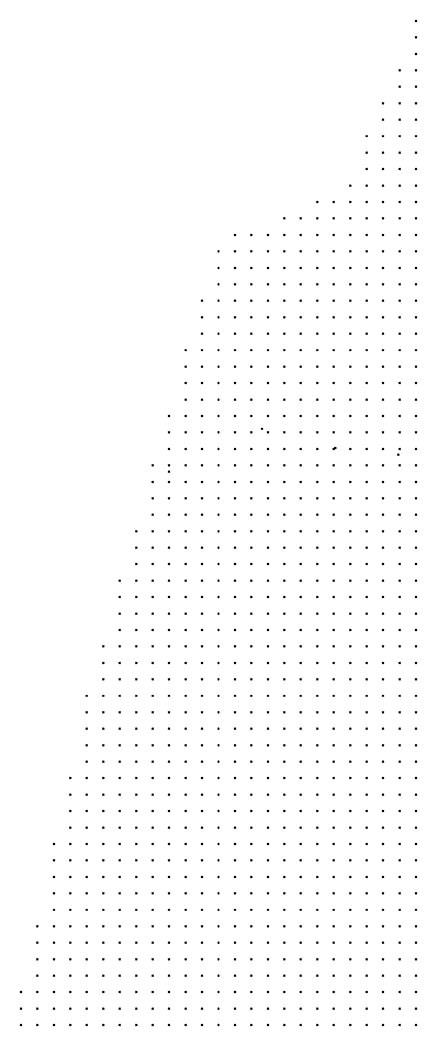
# Model space of a CAD drawing. Header units: metres. Extents: x 441556 to 446409, y 432338 to 461058.
# Drawn here: x 441617.9 to 441690.2, y 453671.6 to 453854.9 of the extents above; entities that cross this region are included whole.
import ezdxf

# ---------------------------------------------------------------- set-up
doc = ezdxf.new("R2010")
doc.units = ezdxf.units.M
doc.header["$MEASUREMENT"] = 0
doc.header["$PDMODE"] = 35
doc.header["$PDSIZE"] = 0.15
doc.layers.add('DTM-NOK-RevN_LIDAR_co_lidar', color=91, linetype='Continuous', lineweight=0)

msp = doc.modelspace()

# ---------------------------------------------------------------- linework, layer by layer
at = {"layer": 'DTM-NOK-RevN_LIDAR_co_lidar'}
for p in [(441690.068, 453854.741, 402.859), (441690.068, 453851.742, 400.034), (441690.068, 453848.742, 397.401), (441687.069, 453845.743, 395.578), (441690.068, 453845.743, 395.176), (441687.069, 453842.744, 393.456), (441690.068, 453842.744, 393.524), (441684.07, 453839.744, 391.665), (441687.069, 453839.744, 391.647), (441690.068, 453839.744, 391.962), (441684.07, 453836.745, 390.351), (441687.069, 453836.745, 390.364), (441690.068, 453836.745, 390.485), (441681.07, 453833.745, 389.932), (441684.07, 453833.745, 389.744), (441687.069, 453833.745, 389.727), (441690.068, 453833.745, 389.71), (441681.07, 453830.746, 389.849), (441684.07, 453830.746, 389.628), (441687.069, 453830.746, 389.532), (441690.068, 453830.746, 389.502), (441681.07, 453827.747, 389.893), (441684.07, 453827.747, 389.655), (441687.069, 453827.747, 389.556), (441690.068, 453827.747, 389.475), (441678.071, 453824.747, 390.303), (441681.07, 453824.747, 390.06), (441684.07, 453824.747, 389.696), (441687.069, 453824.747, 389.561), (441690.068, 453824.747, 389.511), (441672.072, 453821.748, 390.814), (441675.072, 453821.748, 390.6), (441678.071, 453821.748, 390.54), (441681.07, 453821.748, 390.391), (441684.07, 453821.748, 389.67), (441687.069, 453821.748, 389.497), (441690.068, 453821.748, 389.483), (441666.074, 453818.749, 391.132), (441669.073, 453818.749, 390.864), (441672.072, 453818.749, 390.595), (441675.072, 453818.749, 390.364), (441678.071, 453818.749, 390.612), (441681.07, 453818.749, 390.856), (441684.07, 453818.749, 389.701), (441687.069, 453818.749, 389.452), (441690.068, 453818.749, 389.421), (441657.076, 453815.749, 393.942), (441660.075, 453815.749, 392.68), (441663.074, 453815.749, 391.592), (441666.074, 453815.749, 391.011), (441669.073, 453815.749, 390.771), (441672.072, 453815.749, 390.569), (441675.072, 453815.749, 390.368), (441678.071, 453815.749, 390.437), (441681.07, 453815.749, 390.649), (441684.07, 453815.749, 389.773), (441687.069, 453815.749, 389.422), (441690.068, 453815.749, 389.447), (441654.076, 453812.75, 397.015), (441657.076, 453812.75, 395.766), (441660.075, 453812.75, 394.415), (441663.074, 453812.75, 392.782), (441666.074, 453812.75, 391.366), (441669.073, 453812.75, 390.791), (441672.072, 453812.75, 390.525), (441675.072, 453812.75, 390.321), (441678.071, 453812.75, 390.256), (441681.07, 453812.75, 389.931), (441684.07, 453812.75, 389.626), (441687.069, 453812.75, 389.664), (441690.068, 453812.75, 389.676), (441654.076, 453809.751, 399.804), (441657.076, 453809.751, 398.403), (441660.075, 453809.751, 397.355), (441663.074, 453809.751, 395.555), (441666.074, 453809.751, 393.167), (441669.073, 453809.751, 391.398), (441672.072, 453809.751, 390.592), (441675.072, 453809.751, 390.261), (441678.071, 453809.751, 390.022), (441681.07, 453809.751, 389.939), (441684.07, 453809.751, 389.712), (441687.069, 453809.751, 389.509), (441690.068, 453809.751, 389.545), (441654.076, 453806.751, 402.896), (441657.076, 453806.751, 400.56), (441660.075, 453806.751, 399.617), (441663.074, 453806.751, 397.7), (441666.074, 453806.751, 395.593), (441669.073, 453806.751, 393.536), (441672.072, 453806.751, 391.297), (441675.072, 453806.751, 390.414), (441678.071, 453806.751, 390.046), (441681.07, 453806.751, 389.845), (441684.07, 453806.751, 389.591), (441687.069, 453806.751, 389.449), (441690.068, 453806.751, 389.391), (441651.077, 453803.752, 411.781), (441654.076, 453803.752, 406.764), (441657.076, 453803.752, 403.226), (441660.075, 453803.752, 401.7), (441663.074, 453803.752, 399.996), (441666.074, 453803.752, 397.922), (441669.073, 453803.752, 395.726), (441672.072, 453803.752, 393.347), (441675.072, 453803.752, 391.386), (441678.071, 453803.752, 390.268), (441681.07, 453803.752, 389.863), (441684.07, 453803.752, 389.743), (441687.069, 453803.752, 389.509), (441690.068, 453803.752, 389.47), (441651.077, 453800.753, 415.953), (441654.076, 453800.753, 410.587), (441657.076, 453800.753, 406.376), (441660.075, 453800.753, 404.194), (441663.074, 453800.753, 402.296), (441666.074, 453800.753, 400.319), (441669.073, 453800.753, 398.03), (441672.072, 453800.753, 395.338), (441675.072, 453800.753, 392.953), (441678.071, 453800.753, 390.872), (441681.07, 453800.753, 390.453), (441684.07, 453800.753, 389.85), (441687.069, 453800.753, 389.414), (441690.068, 453800.753, 388.186), (441651.077, 453797.753, 419.446), (441654.076, 453797.753, 413.86), (441657.076, 453797.753, 408.718), (441660.075, 453797.753, 406.19), (441663.074, 453797.753, 404.302), (441666.074, 453797.753, 402.205), (441669.073, 453797.753, 399.777), (441672.072, 453797.753, 397.32), (441675.072, 453797.753, 394.918), (441678.071, 453797.753, 392.493), (441681.07, 453797.753, 390.649), (441684.07, 453797.753, 389.766), (441687.069, 453797.753, 389.253), (441690.068, 453797.753, 387.2), (441648.078, 453794.754, 423.303), (441651.077, 453794.754, 421.325), (441654.076, 453794.754, 417.476), (441657.076, 453794.754, 411.933), (441660.075, 453794.754, 407.87), (441663.074, 453794.754, 406.043), (441666.074, 453794.754, 403.866), (441669.073, 453794.754, 401.311), (441672.072, 453794.754, 398.962), (441675.072, 453794.754, 396.266), (441678.071, 453794.754, 393.838), (441681.07, 453794.754, 391.467), (441684.07, 453794.754, 390.164), (441687.069, 453794.754, 389.369), (441690.068, 453794.754, 386.942), (441648.078, 453791.755, 425.11), (441651.077, 453791.755, 423.698), (441654.076, 453791.755, 420.897), (441657.076, 453791.755, 414.916), (441660.075, 453791.755, 410.121), (441663.074, 453791.755, 408.362), (441666.074, 453791.755, 406.172), (441669.073, 453791.755, 403.449), (441672.072, 453791.755, 400.769), (441675.072, 453791.755, 398.311), (441678.071, 453791.755, 395.961), (441681.07, 453791.755, 392.901), (441684.07, 453791.755, 390.407), (441687.069, 453791.755, 388.764), (441690.068, 453791.755, 387.05), (441648.078, 453788.755, 426.912), (441651.077, 453788.755, 425.671), (441654.076, 453788.755, 423.674), (441657.076, 453788.755, 419.506), (441660.075, 453788.755, 414.547), (441663.074, 453788.755, 411.252), (441666.074, 453788.755, 408.97), (441669.073, 453788.755, 406.414), (441672.072, 453788.755, 403.433), (441675.072, 453788.755, 400.207), (441678.071, 453788.755, 398.178), (441681.07, 453788.755, 395.28), (441684.07, 453788.755, 391.872), (441687.069, 453788.755, 389.186), (441690.068, 453788.755, 388.136), (441648.078, 453785.756, 428.926), (441651.077, 453785.756, 427.511), (441654.076, 453785.756, 425.698), (441657.076, 453785.756, 422.503), (441660.075, 453785.756, 418.184), (441663.074, 453785.756, 414.667), (441666.074, 453785.756, 411.963), (441669.073, 453785.756, 409.308), (441672.072, 453785.756, 406.408), (441675.072, 453785.756, 402.665), (441678.071, 453785.756, 400.105), (441681.07, 453785.756, 397.115), (441684.07, 453785.756, 394.606), (441687.069, 453785.756, 391.964), (441690.068, 453785.756, 390.805), (441645.078, 453782.757, 431.139), (441648.078, 453782.757, 430.63), (441651.077, 453782.757, 429.295), (441654.076, 453782.757, 427.623), (441657.076, 453782.757, 425.186), (441660.075, 453782.757, 422.377), (441663.074, 453782.757, 419.904), (441666.074, 453782.757, 416.762), (441669.073, 453782.757, 412.977), (441672.072, 453782.757, 409.717), (441675.072, 453782.757, 405.969), (441678.071, 453782.757, 402.436), (441681.07, 453782.757, 399.216), (441684.07, 453782.757, 397.3), (441687.069, 453782.757, 395.156), (441690.068, 453782.757, 393.848), (441645.078, 453779.757, 433.007), (441648.078, 453779.757, 431.979), (441651.077, 453779.757, 430.57), (441654.076, 453779.757, 428.971), (441657.076, 453779.757, 427.171), (441660.075, 453779.757, 425.231), (441662.008, 453780.418, 424.308), (441663.074, 453779.757, 422.881), (441666.074, 453779.757, 419.511), (441669.073, 453779.757, 415.66), (441672.072, 453779.757, 412.358), (441675.072, 453779.757, 409.01), (441678.071, 453779.757, 405.273), (441681.07, 453779.757, 401.939), (441684.07, 453779.757, 399.697), (441687.069, 453779.757, 397.684), (441690.068, 453779.757, 396.111), (441645.078, 453776.758, 434.581), (441648.078, 453776.758, 433.012), (441651.077, 453776.758, 431.201), (441654.076, 453776.758, 429.376), (441657.076, 453776.758, 427.646), (441660.075, 453776.758, 425.717), (441663.074, 453776.758, 423.164), (441666.074, 453776.758, 420.216), (441669.073, 453776.758, 417.054), (441672.072, 453776.758, 413.659), (441675.072, 453776.758, 410.77), (441675.362, 453776.908, 410.853), (441678.071, 453776.758, 407.443), (441681.07, 453776.758, 404.288), (441684.07, 453776.758, 401.658), (441686.837, 453775.695, 400.045), (441687.069, 453776.758, 399.488), (441690.068, 453776.758, 397.533), (441642.079, 453773.759, 437.294), (441645.078, 453773.759, 435.431), (441648.078, 453773.759, 433.469), (441651.077, 453773.759, 431.297), (441654.076, 453773.759, 429.168), (441657.076, 453773.759, 427.208), (441660.075, 453773.759, 425.183), (441663.074, 453773.759, 422.815), (441666.074, 453773.759, 420.197), (441669.073, 453773.759, 417.21), (441672.072, 453773.759, 413.827), (441675.072, 453773.759, 411.058), (441678.071, 453773.759, 408.312), (441681.07, 453773.759, 405.576), (441684.07, 453773.759, 402.896), (441687.069, 453773.759, 400.554), (441690.068, 453773.759, 398.584), (441645.039, 453772.62, 435.841), (441642.079, 453770.759, 437.866), (441645.078, 453770.759, 435.666), (441648.078, 453770.759, 433.504), (441651.077, 453770.759, 431.161), (441654.076, 453770.759, 428.771), (441657.076, 453770.759, 426.572), (441660.075, 453770.759, 424.561), (441663.074, 453770.759, 422.245), (441666.074, 453770.759, 419.514), (441669.073, 453770.759, 416.605), (441672.072, 453770.759, 413.498), (441675.072, 453770.759, 410.765), (441678.071, 453770.759, 408.208), (441681.07, 453770.759, 405.779), (441684.07, 453770.759, 403.366), (441687.069, 453770.759, 400.812), (441690.068, 453770.759, 398.764), (441642.079, 453767.76, 437.844), (441645.078, 453767.76, 435.674), (441648.078, 453767.76, 433.375), (441651.077, 453767.76, 430.852), (441654.076, 453767.76, 428.282), (441657.076, 453767.76, 425.895), (441660.075, 453767.76, 423.763), (441663.074, 453767.76, 421.343), (441666.074, 453767.76, 418.604), (441669.073, 453767.76, 416.049), (441672.072, 453767.76, 413.395), (441675.072, 453767.76, 410.566), (441678.071, 453767.76, 407.574), (441681.07, 453767.76, 405.168), (441684.07, 453767.76, 403.067), (441687.069, 453767.76, 400.502), (441690.068, 453767.76, 398.124), (441642.079, 453764.761, 437.479), (441645.078, 453764.761, 435.392), (441648.078, 453764.761, 432.953), (441651.077, 453764.761, 430.351), (441654.076, 453764.761, 427.779), (441657.076, 453764.761, 425.268), (441660.075, 453764.761, 422.863), (441663.074, 453764.761, 420.426), (441666.074, 453764.761, 417.82), (441669.073, 453764.761, 415.326), (441672.072, 453764.761, 412.948), (441675.072, 453764.761, 410.019), (441678.071, 453764.761, 406.915), (441681.07, 453764.761, 404.447), (441684.07, 453764.761, 402.22), (441687.069, 453764.761, 399.951), (441690.068, 453764.761, 397.424), (441639.079, 453761.761, 438.916), (441642.079, 453761.761, 436.917), (441645.078, 453761.761, 434.674), (441648.078, 453761.761, 432.258), (441651.077, 453761.761, 429.855), (441654.076, 453761.761, 427.403), (441657.076, 453761.761, 424.836), (441660.075, 453761.761, 422.303), (441663.074, 453761.761, 419.932), (441666.074, 453761.761, 417.43), (441669.073, 453761.761, 414.557), (441672.072, 453761.761, 411.781), (441675.072, 453761.761, 409.301), (441678.071, 453761.761, 406.588), (441681.07, 453761.761, 403.95), (441684.07, 453761.761, 401.328), (441687.069, 453761.761, 399.037), (441690.068, 453761.761, 396.504), (441639.079, 453758.762, 438.069), (441642.079, 453758.762, 436.036), (441645.078, 453758.762, 433.787), (441648.078, 453758.762, 431.39), (441651.077, 453758.762, 429.116), (441654.076, 453758.762, 426.85), (441657.076, 453758.762, 424.377), (441660.075, 453758.762, 421.97), (441663.074, 453758.762, 419.814), (441666.074, 453758.762, 417.298), (441669.073, 453758.762, 414.249), (441672.072, 453758.762, 411.642), (441675.072, 453758.762, 409.31), (441678.071, 453758.762, 406.166), (441681.07, 453758.762, 403.308), (441684.07, 453758.762, 400.501), (441687.069, 453758.762, 397.953), (441690.068, 453758.762, 395.528), (441639.079, 453755.763, 436.901), (441642.079, 453755.763, 434.934), (441645.078, 453755.763, 432.552), (441648.078, 453755.763, 430.275), (441651.077, 453755.763, 428.192), (441654.076, 453755.763, 425.988), (441657.076, 453755.763, 423.723), (441660.075, 453755.763, 421.644), (441663.074, 453755.763, 419.499), (441666.074, 453755.763, 416.982), (441669.073, 453755.763, 414.252), (441672.072, 453755.763, 411.748), (441675.072, 453755.763, 409.2), (441678.071, 453755.763, 405.385), (441681.07, 453755.763, 402.836), (441684.07, 453755.763, 399.709), (441687.069, 453755.763, 397.231), (441690.068, 453755.763, 394.424), (441636.08, 453752.763, 437.68), (441639.079, 453752.763, 435.52), (441642.079, 453752.763, 433.457), (441645.078, 453752.763, 430.966), (441648.078, 453752.763, 429.185), (441651.077, 453752.763, 427.221), (441654.076, 453752.763, 425.057), (441657.076, 453752.763, 422.962), (441660.075, 453752.763, 421.062), (441663.074, 453752.763, 418.943), (441666.074, 453752.763, 416.399), (441669.073, 453752.763, 413.857), (441672.072, 453752.763, 411.205), (441675.072, 453752.763, 408.357), (441678.071, 453752.763, 405.212), (441681.07, 453752.763, 402.01), (441684.07, 453752.763, 399.136), (441687.069, 453752.763, 396.212), (441690.068, 453752.763, 393.612), (441636.08, 453749.764, 436.46), (441639.079, 453749.764, 434.342), (441642.079, 453749.764, 432.359), (441645.078, 453749.764, 430.128), (441648.078, 453749.764, 427.828), (441651.077, 453749.764, 425.956), (441654.076, 453749.764, 423.984), (441657.076, 453749.764, 422.099), (441660.075, 453749.764, 420.299), (441663.074, 453749.764, 418.13), (441666.074, 453749.764, 415.618), (441669.073, 453749.764, 413.075), (441672.072, 453749.764, 410.703), (441675.072, 453749.764, 408.366), (441678.071, 453749.764, 405.511), (441681.07, 453749.764, 401.428), (441684.07, 453749.764, 398.085), (441687.069, 453749.764, 395.592), (441690.068, 453749.764, 392.895), (441636.08, 453746.765, 435.026), (441639.079, 453746.765, 432.987), (441642.079, 453746.765, 430.777), (441645.078, 453746.765, 428.728), (441648.078, 453746.765, 426.664), (441651.077, 453746.765, 424.746), (441654.076, 453746.765, 422.665), (441657.076, 453746.765, 420.804), (441660.075, 453746.765, 419.183), (441663.074, 453746.765, 417.245), (441666.074, 453746.765, 414.81), (441669.073, 453746.765, 412.155), (441672.072, 453746.765, 409.819), (441675.072, 453746.765, 407.664), (441678.071, 453746.765, 404.734), (441681.07, 453746.765, 401.443), (441684.07, 453746.765, 397.719), (441687.069, 453746.765, 394.904), (441690.068, 453746.765, 392.235), (441636.08, 453743.765, 434.19), (441639.079, 453743.765, 431.848), (441642.079, 453743.765, 429.769), (441645.078, 453743.765, 427.928), (441648.078, 453743.765, 425.648), (441651.077, 453743.765, 423.674), (441654.076, 453743.765, 421.77), (441657.076, 453743.765, 419.735), (441660.075, 453743.765, 418.101), (441663.074, 453743.765, 416.371), (441666.074, 453743.765, 413.848), (441669.073, 453743.765, 411.085), (441672.072, 453743.765, 408.632), (441675.072, 453743.765, 406.291), (441678.071, 453743.765, 403.484), (441681.07, 453743.765, 400.685), (441684.07, 453743.765, 397.371), (441687.069, 453743.765, 394.045), (441690.068, 453743.765, 391.321), (441633.081, 453740.766, 435.277), (441636.08, 453740.766, 433.055), (441639.079, 453740.766, 430.857), (441642.079, 453740.766, 428.531), (441645.078, 453740.766, 426.338), (441648.078, 453740.766, 424.392), (441651.077, 453740.766, 422.603), (441654.076, 453740.766, 420.328), (441657.076, 453740.766, 418.298), (441660.075, 453740.766, 416.632), (441663.074, 453740.766, 414.632), (441666.074, 453740.766, 412.307), (441669.073, 453740.766, 409.995), (441672.072, 453740.766, 407.604), (441675.072, 453740.766, 404.927), (441678.071, 453740.766, 402.553), (441681.07, 453740.766, 399.839), (441684.07, 453740.766, 396.607), (441687.069, 453740.766, 393.404), (441690.068, 453740.766, 390.753), (441633.081, 453737.767, 433.778), (441636.08, 453737.767, 431.775), (441639.079, 453737.767, 429.815), (441642.079, 453737.767, 427.843), (441645.078, 453737.767, 425.28), (441648.078, 453737.767, 422.981), (441651.077, 453737.767, 420.821), (441654.076, 453737.767, 418.657), (441657.076, 453737.767, 416.749), (441660.075, 453737.767, 415.117), (441663.074, 453737.767, 413.405), (441666.074, 453737.767, 411.43), (441669.073, 453737.767, 409.18), (441672.072, 453737.767, 406.736), (441675.072, 453737.767, 404.22), (441678.071, 453737.767, 401.068), (441681.07, 453737.767, 398.53), (441684.07, 453737.767, 395.574), (441687.069, 453737.767, 392.705), (441690.068, 453737.767, 389.627), (441633.081, 453734.767, 432.7), (441636.08, 453734.767, 430.782), (441639.079, 453734.767, 428.618), (441642.079, 453734.767, 426.24), (441645.078, 453734.767, 424.655), (441648.078, 453734.767, 421.676), (441651.077, 453734.767, 419.1), (441654.076, 453734.767, 417.217), (441657.076, 453734.767, 415.357), (441660.075, 453734.767, 413.322), (441663.074, 453734.767, 411.096), (441666.074, 453734.767, 409.237), (441669.073, 453734.767, 407.631), (441672.072, 453734.767, 405.16), (441675.072, 453734.767, 402.332), (441678.071, 453734.767, 399.905), (441681.07, 453734.767, 397.446), (441684.07, 453734.767, 394.779), (441687.069, 453734.767, 391.552), (441690.068, 453734.767, 388.516), (441630.081, 453731.768, 432.898), (441633.081, 453731.768, 431.504), (441636.08, 453731.768, 429.586), (441639.079, 453731.768, 427.563), (441642.079, 453731.768, 425.478), (441645.078, 453731.768, 423.424), (441648.078, 453731.768, 420.532), (441651.077, 453731.768, 417.8), (441654.076, 453731.768, 415.423), (441657.076, 453731.768, 413.349), (441660.075, 453731.768, 411.395), (441663.074, 453731.768, 409.19), (441666.074, 453731.768, 407.216), (441669.073, 453731.768, 405.612), (441672.072, 453731.768, 403.373), (441675.072, 453731.768, 400.805), (441678.071, 453731.768, 398.469), (441681.07, 453731.768, 395.969), (441684.07, 453731.768, 393.358), (441687.069, 453731.768, 390.445), (441690.068, 453731.768, 387.34), (441630.081, 453728.768, 431.733), (441633.081, 453728.768, 430.04), (441636.08, 453728.768, 428.31), (441639.079, 453728.768, 426.69), (441642.079, 453728.768, 424.552), (441645.078, 453728.768, 422.315), (441648.078, 453728.768, 418.271), (441651.077, 453728.768, 416.127), (441654.076, 453728.768, 414.455), (441657.076, 453728.768, 412.024), (441660.075, 453728.768, 409.495), (441663.074, 453728.768, 407.011), (441666.074, 453728.768, 405.042), (441669.073, 453728.768, 403.508), (441672.072, 453728.768, 401.456), (441675.072, 453728.768, 399.27), (441678.071, 453728.768, 396.933), (441681.07, 453728.768, 394.417), (441684.07, 453728.768, 392.057), (441687.069, 453728.768, 389.194), (441690.068, 453728.768, 386.464), (441630.081, 453725.769, 430.864), (441633.081, 453725.769, 429.034), (441636.08, 453725.769, 427.31), (441639.079, 453725.769, 425.392), (441642.079, 453725.769, 423.522), (441645.078, 453725.769, 419.891), (441648.078, 453725.769, 417.211), (441651.077, 453725.769, 415.149), (441654.076, 453725.769, 413.414), (441657.076, 453725.769, 411.052), (441660.075, 453725.769, 408.081), (441663.074, 453725.769, 405.416), (441666.074, 453725.769, 403.345), (441669.073, 453725.769, 401.703), (441672.072, 453725.769, 399.928), (441675.072, 453725.769, 397.716), (441678.071, 453725.769, 395.236), (441681.07, 453725.769, 393.054), (441684.07, 453725.769, 390.743), (441687.069, 453725.769, 388.034), (441690.068, 453725.769, 385.512), (441630.081, 453722.77, 430.533), (441633.081, 453722.77, 428.495), (441636.08, 453722.77, 426.385), (441639.079, 453722.77, 424.277), (441642.079, 453722.77, 422.34), (441645.078, 453722.77, 419.309), (441648.078, 453722.77, 416.923), (441651.077, 453722.77, 414.651), (441654.076, 453722.77, 412.207), (441657.076, 453722.77, 409.72), (441660.075, 453722.77, 406.979), (441663.074, 453722.77, 404.357), (441666.074, 453722.77, 402.384), (441669.073, 453722.77, 400.685), (441672.072, 453722.77, 398.73), (441675.072, 453722.77, 396.508), (441678.071, 453722.77, 394.109), (441681.07, 453722.77, 391.975), (441684.07, 453722.77, 389.711), (441687.069, 453722.77, 387.187), (441690.068, 453722.77, 384.918), (441630.081, 453719.77, 430.737), (441633.081, 453719.77, 428.833), (441636.08, 453719.77, 426.266), (441639.079, 453719.77, 423.814), (441642.079, 453719.77, 421.903), (441645.078, 453719.77, 419.597), (441648.078, 453719.77, 417.054), (441651.077, 453719.77, 414.61), (441654.076, 453719.77, 412.032), (441657.076, 453719.77, 409.547), (441660.075, 453719.77, 407.117), (441663.074, 453719.77, 404.783), (441666.074, 453719.77, 402.757), (441669.073, 453719.77, 400.701), (441672.072, 453719.77, 398.373), (441675.072, 453719.77, 395.947), (441678.071, 453719.77, 393.663), (441681.07, 453719.77, 391.498), (441684.07, 453719.77, 389.335), (441687.069, 453719.77, 387.072), (441690.068, 453719.77, 384.777), (441627.082, 453716.771, 433.437), (441630.081, 453716.771, 431.121), (441633.081, 453716.771, 429.133), (441636.08, 453716.771, 426.415), (441639.079, 453716.771, 424.054), (441642.079, 453716.771, 422.141), (441645.078, 453716.771, 419.831), (441648.078, 453716.771, 417.467), (441651.077, 453716.771, 414.958), (441654.076, 453716.771, 412.459), (441657.076, 453716.771, 409.929), (441660.075, 453716.771, 407.529), (441663.074, 453716.771, 405.39), (441666.074, 453716.771, 403.399), (441669.073, 453716.771, 401.295), (441672.072, 453716.771, 398.814), (441675.072, 453716.771, 396.381), (441678.071, 453716.771, 394.096), (441681.07, 453716.771, 391.889), (441684.07, 453716.771, 389.819), (441687.069, 453716.771, 387.409), (441690.068, 453716.771, 385.347), (441627.082, 453713.772, 433.604), (441630.081, 453713.772, 431.475), (441633.081, 453713.772, 429.702), (441636.08, 453713.772, 427.229), (441639.079, 453713.772, 424.642), (441642.079, 453713.772, 422.511), (441645.078, 453713.772, 420.165), (441648.078, 453713.772, 418.232), (441651.077, 453713.772, 415.791), (441654.076, 453713.772, 413.292), (441657.076, 453713.772, 410.859), (441660.075, 453713.772, 408.579), (441663.074, 453713.772, 406.426), (441666.074, 453713.772, 404.338), (441669.073, 453713.772, 402.282), (441672.072, 453713.772, 399.896), (441675.072, 453713.772, 397.635), (441678.071, 453713.772, 395.137), (441681.07, 453713.772, 392.986), (441684.07, 453713.772, 390.764), (441687.069, 453713.772, 388.211), (441690.068, 453713.772, 385.987), (441627.082, 453710.772, 434.205), (441630.081, 453710.772, 432.03), (441633.081, 453710.772, 430.481), (441636.08, 453710.772, 427.893), (441639.079, 453710.772, 425.963), (441642.079, 453710.772, 423.196), (441645.078, 453710.772, 421.05), (441648.078, 453710.772, 419.307), (441651.077, 453710.772, 416.911), (441654.076, 453710.772, 414.588), (441657.076, 453710.772, 412.53), (441660.075, 453710.772, 410.375), (441663.074, 453710.772, 408.238), (441666.074, 453710.772, 406.213), (441669.073, 453710.772, 403.923), (441672.072, 453710.772, 401.326), (441675.072, 453710.772, 398.916), (441678.071, 453710.772, 396.267), (441681.07, 453710.772, 394.04), (441684.07, 453710.772, 391.537), (441687.069, 453710.772, 388.869), (441690.068, 453710.772, 386.61), (441627.082, 453707.773, 434.966), (441630.081, 453707.773, 432.853), (441633.081, 453707.773, 431.116), (441636.08, 453707.773, 428.502), (441639.079, 453707.773, 427.077), (441642.079, 453707.773, 424.445), (441645.078, 453707.773, 422.306), (441648.078, 453707.773, 420.431), (441651.077, 453707.773, 418.205), (441654.076, 453707.773, 416.193), (441657.076, 453707.773, 414.453), (441660.075, 453707.773, 412.361), (441663.074, 453707.773, 410.078), (441666.074, 453707.773, 407.808), (441669.073, 453707.773, 405.108), (441672.072, 453707.773, 402.156), (441675.072, 453707.773, 399.411), (441678.071, 453707.773, 396.827), (441681.07, 453707.773, 394.42), (441684.07, 453707.773, 391.857), (441687.069, 453707.773, 389.374), (441690.068, 453707.773, 386.979), (441624.083, 453704.774, 438.062), (441627.082, 453704.774, 435.698), (441630.081, 453704.774, 433.781), (441633.081, 453704.774, 431.742), (441636.08, 453704.774, 429.562), (441639.079, 453704.774, 427.863), (441642.079, 453704.774, 425.919), (441645.078, 453704.774, 423.85), (441648.078, 453704.774, 421.877), (441651.077, 453704.774, 419.809), (441654.076, 453704.774, 417.973), (441657.076, 453704.774, 416.356), (441660.075, 453704.774, 414.046), (441663.074, 453704.774, 411.225), (441666.074, 453704.774, 408.419), (441669.073, 453704.774, 405.361), (441672.072, 453704.774, 402.297), (441675.072, 453704.774, 399.34), (441678.071, 453704.774, 396.728), (441681.07, 453704.774, 394.28), (441684.07, 453704.774, 391.841), (441687.069, 453704.774, 389.611), (441690.068, 453704.774, 387.02), (441624.083, 453701.774, 438.954), (441627.082, 453701.774, 436.723), (441630.081, 453701.774, 434.81), (441633.081, 453701.774, 432.835), (441636.08, 453701.774, 430.824), (441639.079, 453701.774, 429.046), (441642.079, 453701.774, 427.356), (441645.078, 453701.774, 425.495), (441648.078, 453701.774, 423.429), (441651.077, 453701.774, 421.181), (441654.076, 453701.774, 419.195), (441657.076, 453701.774, 417.382), (441660.075, 453701.774, 414.581), (441663.074, 453701.774, 411.49), (441666.074, 453701.774, 408.679), (441669.073, 453701.774, 405.301), (441672.072, 453701.774, 402.065), (441675.072, 453701.774, 399.048), (441678.071, 453701.774, 396.44), (441681.07, 453701.774, 394.057), (441684.07, 453701.774, 391.653), (441687.069, 453701.774, 389.357), (441690.068, 453701.774, 386.962), (441624.083, 453698.775, 440.01), (441627.082, 453698.775, 437.928), (441630.081, 453698.775, 436.133), (441633.081, 453698.775, 434.405), (441636.08, 453698.775, 432.143), (441639.079, 453698.775, 430.2), (441642.079, 453698.775, 428.501), (441645.078, 453698.775, 426.42), (441648.078, 453698.775, 424.121), (441651.077, 453698.775, 421.454), (441654.076, 453698.775, 419.058), (441657.076, 453698.775, 416.863), (441660.075, 453698.775, 414.038), (441663.074, 453698.775, 411.176), (441666.074, 453698.775, 408.416), (441669.073, 453698.775, 404.898), (441672.072, 453698.775, 401.465), (441675.072, 453698.775, 398.649), (441678.071, 453698.775, 396.207), (441681.07, 453698.775, 393.798), (441684.07, 453698.775, 391.35), (441687.069, 453698.775, 389.03), (441690.068, 453698.775, 386.719), (441624.083, 453695.776, 441.352), (441627.082, 453695.776, 439.265), (441630.081, 453695.776, 437.523), (441633.081, 453695.776, 435.618), (441636.08, 453695.776, 432.961), (441639.079, 453695.776, 431.035), (441642.079, 453695.776, 428.907), (441645.078, 453695.776, 426.311), (441648.078, 453695.776, 423.793), (441651.077, 453695.776, 420.86), (441654.076, 453695.776, 418.24), (441657.076, 453695.776, 415.928), (441660.075, 453695.776, 413.454), (441663.074, 453695.776, 410.559), (441666.074, 453695.776, 407.428), (441669.073, 453695.776, 404.331), (441672.072, 453695.776, 401.238), (441675.072, 453695.776, 398.623), (441678.071, 453695.776, 395.947), (441681.07, 453695.776, 393.414), (441684.07, 453695.776, 390.976), (441687.069, 453695.776, 388.623), (441690.068, 453695.776, 386.315), (441624.083, 453692.776, 442.547), (441627.082, 453692.776, 440.404), (441630.081, 453692.776, 438.163), (441633.081, 453692.776, 435.999), (441636.08, 453692.776, 433.109), (441639.079, 453692.776, 430.959), (441642.079, 453692.776, 428.687), (441645.078, 453692.776, 425.671), (441648.078, 453692.776, 422.927), (441651.077, 453692.776, 420.283), (441654.076, 453692.776, 417.768), (441657.076, 453692.776, 415.243), (441660.075, 453692.776, 412.679), (441663.074, 453692.776, 409.721), (441666.074, 453692.776, 406.607), (441669.073, 453692.776, 404.021), (441672.072, 453692.776, 401.389), (441675.072, 453692.776, 398.542), (441678.071, 453692.776, 395.577), (441681.07, 453692.776, 393.024), (441684.07, 453692.776, 390.635), (441687.069, 453692.776, 388.179), (441690.068, 453692.776, 385.735), (441621.083, 453689.777, 445.309), (441624.083, 453689.777, 442.583), (441627.082, 453689.777, 440.273), (441630.081, 453689.777, 438.06), (441633.081, 453689.777, 435.494), (441636.08, 453689.777, 433.01), (441639.079, 453689.777, 430.215), (441642.079, 453689.777, 427.807), (441645.078, 453689.777, 425.135), (441648.078, 453689.777, 422.54), (441651.077, 453689.777, 419.972), (441654.076, 453689.777, 417.488), (441657.076, 453689.777, 414.875), (441660.075, 453689.777, 412.169), (441663.074, 453689.777, 409.408), (441666.074, 453689.777, 406.566), (441669.073, 453689.777, 403.839), (441672.072, 453689.777, 401.08), (441675.072, 453689.777, 398.162), (441678.071, 453689.777, 395.407), (441681.07, 453689.777, 392.844), (441684.07, 453689.777, 390.352), (441687.069, 453689.777, 387.749), (441690.068, 453689.777, 385.21), (441621.083, 453686.778, 444.792), (441624.083, 453686.778, 442.233), (441627.082, 453686.778, 439.851), (441630.081, 453686.778, 437.642), (441633.081, 453686.778, 434.727), (441636.08, 453686.778, 432.522), (441639.079, 453686.778, 429.768), (441642.079, 453686.778, 427.001), (441645.078, 453686.778, 424.438), (441648.078, 453686.778, 422.035), (441651.077, 453686.778, 419.466), (441654.076, 453686.778, 416.97), (441657.076, 453686.778, 414.271), (441660.075, 453686.778, 411.534), (441663.074, 453686.778, 408.948), (441666.074, 453686.778, 406.178), (441669.073, 453686.778, 403.297), (441672.072, 453686.778, 400.539), (441675.072, 453686.778, 397.794), (441678.071, 453686.778, 395.121), (441681.07, 453686.778, 392.668), (441684.07, 453686.778, 389.816), (441687.069, 453686.778, 387.143), (441690.068, 453686.778, 384.693), (441621.083, 453683.778, 444.124), (441624.083, 453683.778, 441.567), (441627.082, 453683.778, 439.133), (441630.081, 453683.778, 436.605), (441633.081, 453683.778, 434.156), (441636.08, 453683.778, 431.516), (441639.079, 453683.778, 429.017), (441642.079, 453683.778, 426.547), (441645.078, 453683.778, 424.008), (441648.078, 453683.778, 421.6), (441651.077, 453683.778, 419.014), (441654.076, 453683.778, 416.373), (441657.076, 453683.778, 413.968), (441660.075, 453683.778, 411.446), (441663.074, 453683.778, 408.513), (441666.074, 453683.778, 405.571), (441669.073, 453683.778, 402.861), (441672.072, 453683.778, 400.139), (441675.072, 453683.778, 397.44), (441678.071, 453683.778, 394.771), (441681.07, 453683.778, 392.082), (441684.07, 453683.778, 389.51), (441687.069, 453683.778, 386.773), (441690.068, 453683.778, 384.215), (441621.083, 453680.779, 443.822), (441624.083, 453680.779, 441.143), (441627.082, 453680.779, 438.311), (441630.081, 453680.779, 435.968), (441633.081, 453680.779, 433.43), (441636.08, 453680.779, 431.043), (441639.079, 453680.779, 428.579), (441642.079, 453680.779, 426.114), (441645.078, 453680.779, 423.723), (441648.078, 453680.779, 421.179), (441651.077, 453680.779, 418.405), (441654.076, 453680.779, 415.774), (441657.076, 453680.779, 413.397), (441660.075, 453680.779, 410.757), (441663.074, 453680.779, 407.896), (441666.074, 453680.779, 405.204), (441669.073, 453680.779, 402.443), (441672.072, 453680.779, 399.521), (441675.072, 453680.779, 396.789), (441678.071, 453680.779, 394.225), (441681.07, 453680.779, 391.618), (441684.07, 453680.779, 388.902), (441687.069, 453680.779, 386.194), (441690.068, 453680.779, 383.414), (441618.084, 453677.78, 445.203), (441621.083, 453677.78, 442.669), (441624.083, 453677.78, 439.894), (441627.082, 453677.78, 437.619), (441630.081, 453677.78, 434.907), (441633.081, 453677.78, 432.653), (441636.08, 453677.78, 430.609), (441639.079, 453677.78, 427.712), (441642.079, 453677.78, 425.559), (441645.078, 453677.78, 423.102), (441648.078, 453677.78, 421.037), (441651.077, 453677.78, 418.035), (441654.076, 453677.78, 415.523), (441657.076, 453677.78, 413.209), (441660.075, 453677.78, 410.79), (441663.074, 453677.78, 408.092), (441666.074, 453677.78, 404.878), (441669.073, 453677.78, 401.984), (441672.072, 453677.78, 399.245), (441675.072, 453677.78, 396.39), (441678.071, 453677.78, 393.7), (441681.07, 453677.78, 391.181), (441684.07, 453677.78, 388.459), (441687.069, 453677.78, 385.885), (441690.068, 453677.78, 383.018), (441618.084, 453674.78, 444.634), (441621.083, 453674.78, 441.931), (441624.083, 453674.78, 439.776), (441627.082, 453674.78, 436.962), (441630.081, 453674.78, 434.333), (441633.081, 453674.78, 431.984), (441636.08, 453674.78, 429.518), (441639.079, 453674.78, 427.738), (441642.079, 453674.78, 424.575), (441645.078, 453674.78, 422.903), (441648.078, 453674.78, 421.038), (441651.077, 453674.78, 417.959), (441654.076, 453674.78, 415.198), (441657.076, 453674.78, 412.74), (441660.075, 453674.78, 410.13), (441663.074, 453674.78, 407.503), (441666.074, 453674.78, 404.671), (441669.073, 453674.78, 401.619), (441672.072, 453674.78, 398.746), (441675.072, 453674.78, 396.084), (441678.071, 453674.78, 393.345), (441681.07, 453674.78, 390.658), (441684.07, 453674.78, 388.031), (441687.069, 453674.78, 385.212), (441690.068, 453674.78, 382.659), (441618.084, 453671.781, 444.235), (441621.083, 453671.781, 441.637), (441624.083, 453671.781, 438.52), (441627.082, 453671.781, 436.265), (441630.081, 453671.781, 433.825), (441633.081, 453671.781, 431.451), (441636.08, 453671.781, 428.275), (441639.079, 453671.781, 426.314), (441642.079, 453671.781, 424.078), (441645.078, 453671.781, 421.578), (441648.078, 453671.781, 419.359), (441651.077, 453671.781, 417.19), (441654.076, 453671.781, 414.173), (441657.076, 453671.781, 411.62), (441660.075, 453671.781, 409.454), (441663.074, 453671.781, 406.897), (441666.074, 453671.781, 404.226), (441669.073, 453671.781, 401.396), (441672.072, 453671.781, 398.483), (441675.072, 453671.781, 395.569), (441678.071, 453671.781, 392.819), (441681.07, 453671.781, 390.293), (441684.07, 453671.781, 387.764), (441687.069, 453671.781, 384.469), (441690.068, 453671.781, 381.788)]:
    msp.add_point(p, dxfattribs=at)

doc.saveas('drawing.dxf')
